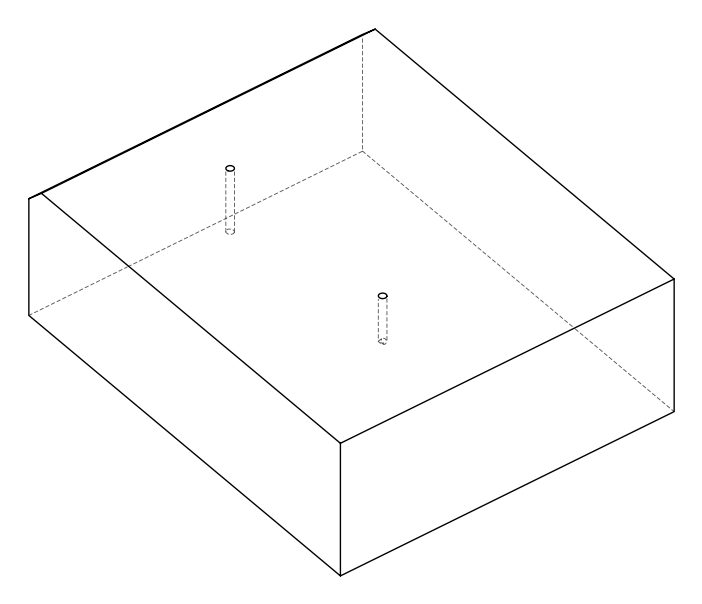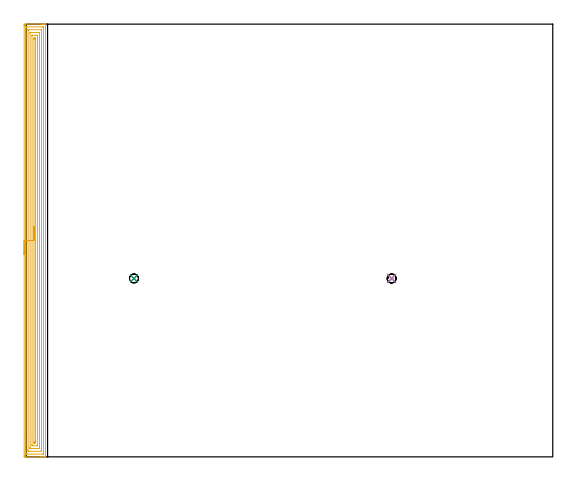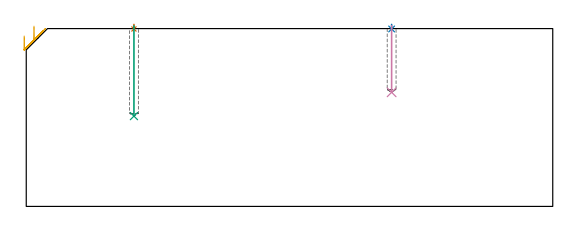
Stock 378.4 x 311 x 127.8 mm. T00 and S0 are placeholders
(PLAN: 5 operations, 2 tool changes, 15.7 min)
(1 SPOT_DRILL | STEP1POCKET | NXT0321_9005460120000 | 0.03 min | 0 mm3)
(2 SPOT_DRILL_1 | STEP1POCKET_1 | NXT0321_9005460120000 | 0.03 min | 0 mm3)
(3 DRILL_BLIND_HOLE_INTO_CENTER | STEP1POCKET | UGT0301_459 | 0.26 min | 1961 mm3)
(4 DRILL_BLIND_HOLE_INTO_CENTER_1 | STEP1POCKET_1 | UGT0301_459 | 0.19 min | 1419 mm3)
(5 AREA_MILL | FG_CHAMFER_SURFACE | UGT0205_001 | 15.17 min | 36400 mm3)
(TOOL NXT0321_9005460120000 | NC Spot Drill, 142deg, 12mm, Carbide, Uncoated | D12 PA142 FL30 Z2)
(TOOL UGT0301_459 | Carbide Drill 6.4 mm | D6.4 PA118 FL63 Z2)
(TOOL UGT0205_001 | Chamfer Mill 20 x 3 x 45 deg. | D20 FL50 Z2)
(OP 1 SPOT_DRILL)
G17 G21 G94 G90
T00 M6
G54
G17 G0 G90 X77.4 Y128.2 S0 M3
G43 Z137.8 H0
G94 G81 G98 Z127.525 F250. R130.8
G80
M5
M2
(OP 2 SPOT_DRILL_1)
G17 G21 G94 G90
T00 M6
G54
G17 G0 G90 X262.6 Y128.2 S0 M3
G43 Z137.8 H0
G94 G81 G98 Z127.525 F250. R130.8
G80
M5
M2
(OP 3 DRILL_BLIND_HOLE_INTO_CENTER)
G17 G21 G94 G90
T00 M6
G54
G17 G0 G90 X77.4 Y128.2 S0 M3
G43 Z137.8 H0
G94 G81 G98 Z64.9 F250. R129.8
G80
M5
M2
(OP 4 DRILL_BLIND_HOLE_INTO_CENTER_1)
G17 G21 G94 G90
T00 M6
G54
G17 G0 G90 X262.6 Y128.2 S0 M3
G43 Z137.8 H0
G94 G81 G98 Z82. F250. R129.8
G80
M5
M2
(OP 5 AREA_MILL)
G17 G21 G94 G90
T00 M6
G54
G17 G0 G90 X-1.5 Y145.5 S1061 M3
G43 Z137.8 H0
Z122.5
G94 G1 Y145.538 Z121.628 F250.
Y145.652 Z120.763
Y145.841 Z119.912
Y146.103 Z119.08
Y146.437 Z118.274
Y146.84 Z117.5
Y147.308 Z116.764
Y147.84 Z116.072
Y148.429 Z115.429
Y149.072 Z114.84
Y149.764 Z114.308
Y150.5 Z113.84
Y151.274 Z113.437
Y152.08 Z113.103
Y152.912 Z112.841
Y153.763 Z112.652
Y154.628 Z112.538
Y155.5 Z112.5
Y310.046
X-1.499 Y310.39 Z112.501
X-1.494 Y310.932 Z112.503
X-1.492 Y310.992 Z112.506
X-0.955 Y311. Z113.042
X10.591 Z124.585
X11.154 Z125.151
X11.479 Z125.475
X12.042 Z126.039
X12.367 Z126.362
X13.016 Z127.015
X13.402 Z127.401
X13.765 Y310.993 Z127.756
X13.797 Y310.99 Z127.788
X13.8 Y310.837 Z127.8
Y0.163
X13.797 Y0.01 Z127.788
X13.765 Y0.007 Z127.756
X13.402 Y0. Z127.401
X13.016 Z127.015
X12.367 Z126.362
X11.154 Z125.151
X10.591 Z124.585
X-0.349 Z113.648
X-0.955 Y0.001 Z113.042
X-1.183 Y0.003 Z112.814
X-1.492 Y0.008 Z112.506
X-1.494 Y0.068 Z112.503
X-1.499 Y0.609 Z112.501
X-1.5 Y1.157 Z112.5
Y155.5
X-0.086 Z113.914
X-0.085 Y308.623 Z113.915
X-0.067 Y308.99 Z113.933
X0.429 Y308.999 Z114.429
X11.479 Y309. Z125.479
X11.975 Y308.999 Z125.975
X12.367 Y308.99 Z126.367
X12.385 Y308.605 Z126.385
X12.386 Y308.586 Z126.386
X12.385 Y2.377 Z126.385
X12.367 Y2.01 Z126.367
X11.871 Y2.001 Z125.871
X0.821 Y2. Z114.821
X0.325 Y2.001 Z114.325
X-0.067 Y2.01 Z113.933
X-0.085 Y2.395 Z113.915
X-0.086 Y2.414 Z113.914
Y155.5
X1.328 Z115.328
X1.329 Y306.915 Z115.329
X1.33 Y306.963 Z115.33
X1.332 Y306.985 Z115.332
X1.334 Y306.989 Z115.334
X1.351 Y306.992 Z115.351
X1.531 Y306.999 Z115.531
X10.591 Z124.591
X10.77 Y306.995 Z124.77
X10.889 Y306.99 Z124.889
X10.965 Y306.984 Z124.965
X10.967 Y306.946 Z124.967
X10.969 Y306.82 Z124.969
X10.971 Y306.437 Z124.971
Y4.085
X10.97 Y4.037 Z124.97
X10.968 Y4.015 Z124.968
X10.966 Y4.011 Z124.966
X10.949 Y4.008 Z124.949
X10.769 Y4.001 Z124.769
X1.709 Z115.709
X1.53 Y4.004 Z115.53
X1.411 Y4.01 Z115.411
X1.335 Y4.016 Z115.335
X1.333 Y4.053 Z115.333
X1.331 Y4.18 Z115.331
X1.329 Y4.563 Z115.329
X1.328 Y155.5 Z115.328
X2.743 Z116.743
Y304.141
X2.747 Y304.884 Z116.747
X2.749 Y304.985 Z116.749
X2.845 Y304.99 Z116.845
X3.059 Y304.996 Z117.059
X3.486 Y305. Z117.486
X3.519 Z117.519
X8.848 Z122.848
X9.254 Y304.997 Z123.254
X9.456 Y304.994 Z123.456
X9.55 Y304.99 Z123.55
X9.552 Y304.92 Z123.552
X9.557 Y304.288 Z123.557
Y304.141
Y6.859
X9.553 Y6.116 Z123.553
X9.551 Y6.015 Z123.551
X9.455 Y6.01 Z123.455
X9.241 Y6.004 Z123.241
X8.814 Y6. Z122.814
X8.78 Z122.78
X3.452 Z117.452
X3.046 Y6.002 Z117.046
X2.844 Y6.006 Z116.844
X2.75 Y6.01 Z116.75
X2.748 Y6.08 Z116.748
X2.743 Y6.712 Z116.743
Y6.859
Y155.5
X4.157 Z118.157
Y302.574
X4.158 Y302.792 Z118.158
X4.161 Y302.937 Z118.161
X4.164 Y302.983 Z118.164
X4.175 Y302.99 Z118.175
X4.214 Y302.994 Z118.214
X4.374 Y302.999 Z118.374
X4.621 Y303. Z118.621
X7.038 Z121.038
X7.286 Y302.999 Z121.286
X7.926 Y302.993 Z121.926
X8.133 Y302.99 Z122.133
X8.14 Y302.574 Z122.14
X8.142 Y302.356 Z122.142
X8.143 Y296.888 Z122.143
Y8.426
X8.142 Y8.208 Z122.142
X8.139 Y8.063 Z122.139
X8.136 Y8.017 Z122.136
X8.125 Y8.01 Z122.125
X8.086 Y8.006 Z122.086
X7.926 Y8.001 Z121.926
X7.679 Y8. Z121.679
X5.262 Z119.262
X5.014 Y8.001 Z119.014
X4.374 Y8.007 Z118.374
X4.167 Y8.01 Z118.167
X4.16 Y8.426 Z118.16
X4.158 Y8.644 Z118.158
X4.157 Y14.098 Z118.157
Y155.5
X5.571 Z119.571
Y299.678
X5.572 Y300.259 Z119.572
X5.574 Y300.57 Z119.574
X5.578 Y300.861 Z119.578
X5.587 Y300.99 Z119.587
X5.727 Y300.996 Z119.727
X6.15 Y300.998 Z120.15
X6.614 Y300.996 Z120.614
X6.71 Y300.99 Z120.71
X6.722 Y300.982 Z120.722
X6.725 Y300.952 Z120.725
X6.727 Y300.883 Z120.727
X6.728 Y300.57 Z120.728
X6.729 Y299.988 Z120.729
Y11.322
X6.728 Y10.741 Z120.728
X6.726 Y10.43 Z120.726
X6.722 Y10.139 Z120.722
X6.713 Y10.01 Z120.713
X6.573 Y10.004 Z120.573
X6.15 Y10.002 Z120.15
X5.686 Y10.004 Z119.686
X5.59 Y10.01 Z119.59
X5.578 Y10.018 Z119.578
X5.575 Y10.048 Z119.575
X5.573 Y10.117 Z119.573
X5.571 Y10.43 Z119.571
Y11.012
Y155.5
Y156.372 Z119.609
Y157.236 Z119.723
Y158.088 Z119.912
Y158.92 Z120.174
Y159.726 Z120.508
Y160.5 Z120.911
Y161.236 Z121.38
Y161.928 Z121.911
Y162.571 Z122.5
Y163.16 Z123.143
Y163.691 Z123.835
Y164.16 Z124.571
Y164.563 Z125.345
Y164.897 Z126.151
Y165.159 Z126.983
Y165.348 Z127.835
Y165.462 Z128.699
Y165.5 Z129.571
G0 Z137.8
M5
M2
